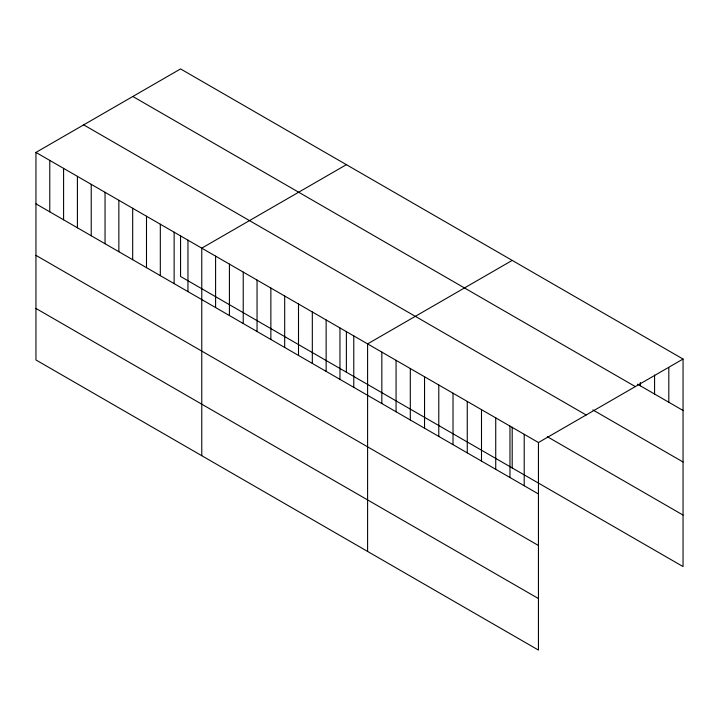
<?xml version="1.0" encoding="UTF-8"?>
<svg xmlns="http://www.w3.org/2000/svg" width="719" height="719" viewBox="0 0 719 719"><rect width="100%" height="100%" fill="white"/><g stroke="black" fill="none" stroke-linecap="round" stroke-linejoin="round"><path stroke-width="1.08" d="M683.05 359.042L538.441 442.527L538.441 650.075L35.95 359.958L35.95 152.419L180.559 68.925L683.05 359.042L683.05 566.581L180.559 276.473L180.559 235.688M346.378 164.669L201.769 248.154L201.769 455.693M512.198 260.404L367.598 343.889L367.598 551.437M637.492 384.171L683.05 410.477M132.835 96.481L635.326 386.588M592.878 409.929L683.05 461.993M83.674 124.863L586.165 414.98M547.321 436.703L683.05 515.065M35.95 152.419L538.441 442.527M35.95 203.845L538.441 493.962M35.95 255.362L538.441 545.478M35.95 308.442L538.441 598.559M668.814 367.598L668.814 402.254M654.578 375.03L654.578 394.039M640.341 382.463L640.341 385.815M524.205 434.312L524.205 485.738M512.198 427.167L512.198 467.943M509.969 426.088L509.969 477.524M495.733 417.865L495.733 469.3M481.496 409.65L481.496 461.086M467.26 401.427L467.26 452.862M453.024 393.212L453.024 444.648M438.788 384.989L438.788 436.424M424.543 376.765L424.543 428.2M410.306 368.55L410.306 419.986M396.07 360.327L396.07 411.762M381.834 352.112L381.834 403.548M353.775 335.908L353.775 387.343M346.378 331.423L346.378 372.208M339.961 327.936L339.961 379.371M326.138 319.955L326.138 371.39M312.325 311.974L312.325 363.41M298.502 304.002L298.502 355.438M284.688 296.021L284.688 347.457M270.865 288.04L270.865 339.476M257.051 280.068L257.051 331.495M243.229 272.088L243.229 323.523M229.415 264.107L229.415 315.542M215.592 256.135L215.592 307.561M187.956 240.173L187.956 291.608M174.133 232.192L174.133 283.628M160.319 224.22L160.319 275.656M146.496 216.239L146.496 267.675M132.682 208.258L132.682 259.694M118.86 200.286L118.86 251.722M105.046 192.306L105.046 243.741M91.223 184.325L91.223 235.76M77.409 176.353L77.409 227.788M63.587 168.372L63.587 219.807M49.773 160.391L49.773 211.826"/></g></svg>
